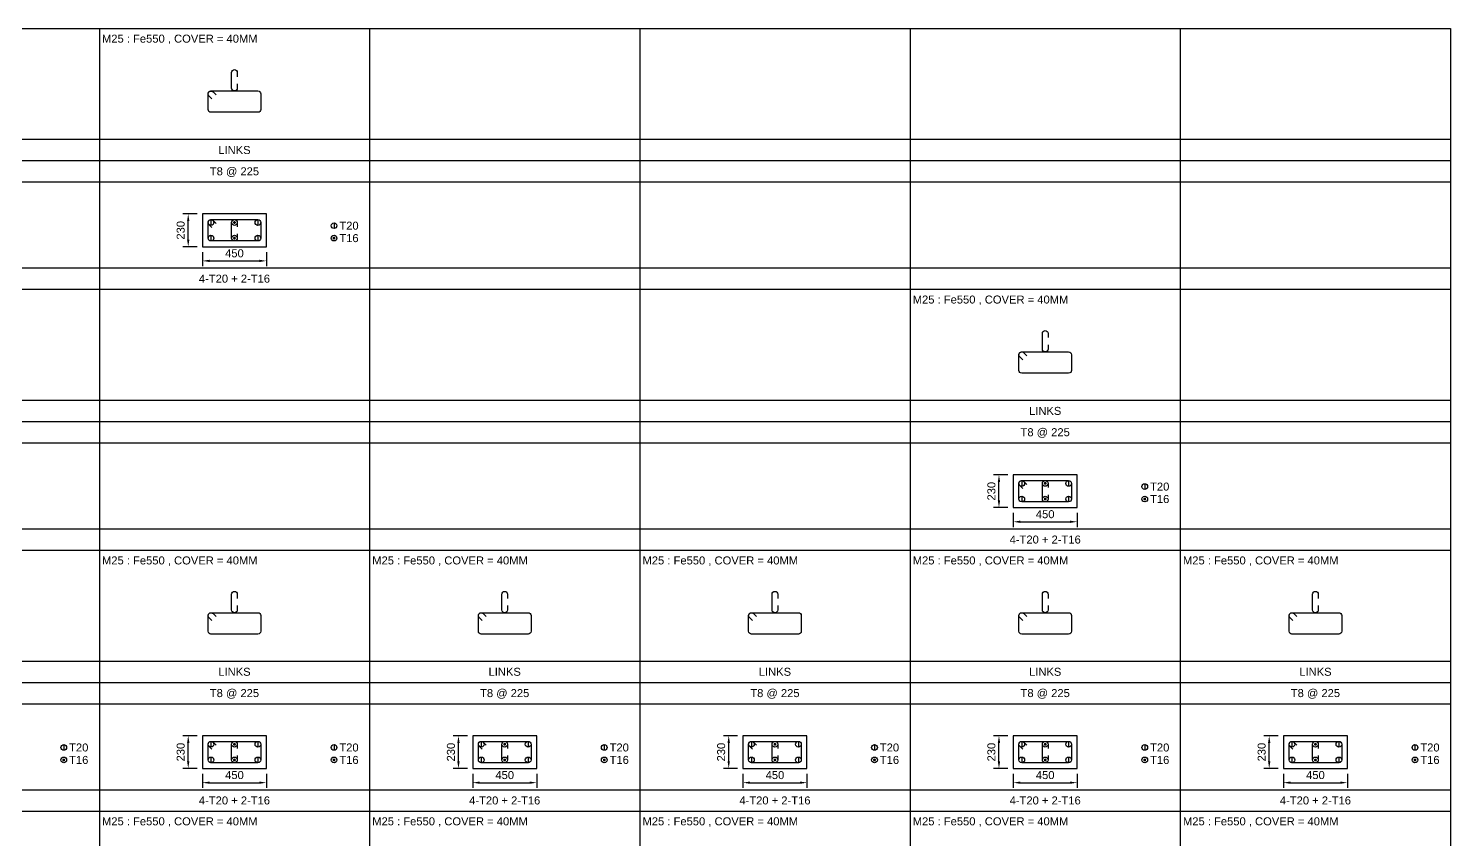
# Model space of a CAD drawing. Header units: inches. Extents: x 0 to 82000, y -1868 to 45240.
# Drawn here: x 42006 to 82000, y 22419 to 45240 of the extents above; entities that cross this region are included whole.
import ezdxf
from ezdxf.enums import TextEntityAlignment as Align

# ---------------------------------------------------------------- set-up
doc = ezdxf.new("R2010")
doc.units = ezdxf.units.IN
doc.header["$MEASUREMENT"] = 0
for name, color, linetype in [('Concrete Line', 2, 'Continuous'), ('Dim', 31, 'Continuous'), ('Link', 225, 'Continuous'), ('Reinforcement', 130, 'Continuous'), ('Schedule Border', 60, 'Continuous'), ('Schedule Line', 60, 'Continuous'), ('Text', 31, 'Continuous')]:
    doc.layers.add(name, color=color, linetype=linetype)
doc.styles.add('SC-COL1', font='SansSerif')
doc.styles.add('SC-COL2', font='SansSerif')
doc.dimstyles.new('ColumnSch', dxfattribs={"dimtxt": 225, "dimasz": 200, "dimexe": 150, "dimexo": 150, "dimgap": 100, "dimtad": 1, "dimtoh": 1, "dimdec": 4, "dimlfac": 0.25, "dimzin": 0, "dimdsep": 46, "dimtxsty": 'SC-COL2', "dimcen": 0.09, "dimclrd": 8, "dimclre": 8, "dimclrt": 31, "dimadec": 0, "dimazin": 0, "dimtfac": 1, "dimtdec": 0, "dimtix": 1, "dimtofl": 0, "dimtmove": 0, "dimatfit": 3, "dimfxl": 1, "dimtolj": 1, "dimtzin": 0, "dimarcsym": 0})

# ---------------------------------------------------------------- blocks, each defined once
blk = doc.blocks.new('*D48')
at = {"color": 8, "linetype": 'ByBlock', "lineweight": -2}
for p, q in [((46900, 24270), (46900, 23870)), ((47100, 24020), (48500, 24020)), ((48700, 24270), (48700, 23870))]:
    blk.add_line(p, q, dxfattribs=at)
at = {"color": 8}
for points in [[(46900, 24020), (47100, 24053), (47100, 23987)], [(48700, 24020), (48500, 23987), (48500, 24053)]]:
    blk.add_solid(points, dxfattribs=at)
at = {"layer": 'DEFPOINTS', "color": 31}
for p in [(46900, 24420), (48700, 24420), (46900, 24020)]:
    blk.add_point(p, dxfattribs=at)
at = {"color": 31, "insert": (47800, 24232), "char_height": 225, "attachment_point": 5, "style": 'SC-COL2'}
blk.add_mtext('\\A1;450', dxfattribs=at)
blk = doc.blocks.new('*D49')
at = {"color": 8, "linetype": 'ByBlock', "lineweight": -2}
for p, q in [((46750, 25340), (46350, 25340)), ((46500, 24620), (46500, 25140)), ((46750, 24420), (46350, 24420))]:
    blk.add_line(p, q, dxfattribs=at)
at = {"color": 8}
for points in [[(46500, 25340), (46533, 25140), (46467, 25140)], [(46500, 24420), (46467, 24620), (46533, 24620)]]:
    blk.add_solid(points, dxfattribs=at)
at = {"layer": 'DEFPOINTS', "color": 31}
for p in [(46900, 25340), (46500, 24420), (46900, 24420)]:
    blk.add_point(p, dxfattribs=at)
at = {"color": 31, "insert": (46288, 24880), "char_height": 225, "attachment_point": 5, "rotation": 90, "style": 'SC-COL2'}
blk.add_mtext('\\A1;230', dxfattribs=at)
blk = doc.blocks.new('*D50')
at = {"color": 8, "linetype": 'ByBlock', "lineweight": -2}
for p, q in [((46900, 38950), (46900, 38550)), ((48700, 38950), (48700, 38550)), ((47100, 38700), (48500, 38700))]:
    blk.add_line(p, q, dxfattribs=at)
at = {"color": 8}
for points in [[(46900, 38700), (47100, 38733), (47100, 38667)], [(48700, 38700), (48500, 38667), (48500, 38733)]]:
    blk.add_solid(points, dxfattribs=at)
at = {"layer": 'DEFPOINTS', "color": 31}
for p in [(46900, 39100), (48700, 39100), (46900, 38700)]:
    blk.add_point(p, dxfattribs=at)
at = {"color": 31, "insert": (47800, 38912), "char_height": 225, "attachment_point": 5, "style": 'SC-COL2'}
blk.add_mtext('\\A1;450', dxfattribs=at)
blk = doc.blocks.new('*D51')
at = {"color": 8, "linetype": 'ByBlock', "lineweight": -2}
for p, q in [((46750, 40020), (46350, 40020)), ((46500, 39300), (46500, 39820)), ((46750, 39100), (46350, 39100))]:
    blk.add_line(p, q, dxfattribs=at)
at = {"color": 8}
for points in [[(46500, 40020), (46533, 39820), (46467, 39820)], [(46500, 39100), (46467, 39300), (46533, 39300)]]:
    blk.add_solid(points, dxfattribs=at)
at = {"layer": 'DEFPOINTS', "color": 31}
for p in [(46900, 40020), (46500, 39100), (46900, 39100)]:
    blk.add_point(p, dxfattribs=at)
at = {"color": 31, "insert": (46288, 39560), "char_height": 225, "attachment_point": 5, "rotation": 90, "style": 'SC-COL2'}
blk.add_mtext('\\A1;230', dxfattribs=at)
blk = doc.blocks.new('*D58')
at = {"color": 8, "linetype": 'ByBlock', "lineweight": -2}
for p, q in [((54500, 24270), (54500, 23870)), ((54700, 24020), (56100, 24020)), ((56300, 24270), (56300, 23870))]:
    blk.add_line(p, q, dxfattribs=at)
at = {"color": 8}
for points in [[(54500, 24020), (54700, 24053), (54700, 23987)], [(56300, 24020), (56100, 23987), (56100, 24053)]]:
    blk.add_solid(points, dxfattribs=at)
at = {"layer": 'DEFPOINTS', "color": 31}
for p in [(54500, 24420), (56300, 24420), (54500, 24020)]:
    blk.add_point(p, dxfattribs=at)
at = {"color": 31, "insert": (55400, 24232), "char_height": 225, "attachment_point": 5, "style": 'SC-COL2'}
blk.add_mtext('\\A1;450', dxfattribs=at)
blk = doc.blocks.new('*D59')
at = {"color": 8, "linetype": 'ByBlock', "lineweight": -2}
for p, q in [((54350, 25340), (53950, 25340)), ((54100, 24620), (54100, 25140)), ((54350, 24420), (53950, 24420))]:
    blk.add_line(p, q, dxfattribs=at)
at = {"color": 8}
for points in [[(54100, 25340), (54133, 25140), (54067, 25140)], [(54100, 24420), (54067, 24620), (54133, 24620)]]:
    blk.add_solid(points, dxfattribs=at)
at = {"layer": 'DEFPOINTS', "color": 31}
for p in [(54500, 25340), (54100, 24420), (54500, 24420)]:
    blk.add_point(p, dxfattribs=at)
at = {"color": 31, "insert": (53888, 24880), "char_height": 225, "attachment_point": 5, "rotation": 90, "style": 'SC-COL2'}
blk.add_mtext('\\A1;230', dxfattribs=at)
blk = doc.blocks.new('*D66')
at = {"color": 8, "linetype": 'ByBlock', "lineweight": -2}
for p, q in [((62100, 24270), (62100, 23870)), ((62300, 24020), (63700, 24020)), ((63900, 24270), (63900, 23870))]:
    blk.add_line(p, q, dxfattribs=at)
at = {"color": 8}
for points in [[(62100, 24020), (62300, 24053), (62300, 23987)], [(63900, 24020), (63700, 23987), (63700, 24053)]]:
    blk.add_solid(points, dxfattribs=at)
at = {"layer": 'DEFPOINTS', "color": 31}
for p in [(62100, 24420), (63900, 24420), (62100, 24020)]:
    blk.add_point(p, dxfattribs=at)
at = {"color": 31, "insert": (63000, 24232), "char_height": 225, "attachment_point": 5, "style": 'SC-COL2'}
blk.add_mtext('\\A1;450', dxfattribs=at)
blk = doc.blocks.new('*D67')
at = {"color": 8, "linetype": 'ByBlock', "lineweight": -2}
for p, q in [((61950, 25340), (61550, 25340)), ((61700, 24620), (61700, 25140)), ((61950, 24420), (61550, 24420))]:
    blk.add_line(p, q, dxfattribs=at)
at = {"color": 8}
for points in [[(61700, 25340), (61733, 25140), (61667, 25140)], [(61700, 24420), (61667, 24620), (61733, 24620)]]:
    blk.add_solid(points, dxfattribs=at)
at = {"layer": 'DEFPOINTS', "color": 31}
for p in [(62100, 25340), (61700, 24420), (62100, 24420)]:
    blk.add_point(p, dxfattribs=at)
at = {"color": 31, "insert": (61488, 24880), "char_height": 225, "attachment_point": 5, "rotation": 90, "style": 'SC-COL2'}
blk.add_mtext('\\A1;230', dxfattribs=at)
blk = doc.blocks.new('*D74')
at = {"color": 8, "linetype": 'ByBlock', "lineweight": -2}
for p, q in [((69700, 24270), (69700, 23870)), ((69900, 24020), (71300, 24020)), ((71500, 24270), (71500, 23870))]:
    blk.add_line(p, q, dxfattribs=at)
at = {"color": 8}
for points in [[(69700, 24020), (69900, 24053), (69900, 23987)], [(71500, 24020), (71300, 23987), (71300, 24053)]]:
    blk.add_solid(points, dxfattribs=at)
at = {"layer": 'DEFPOINTS', "color": 31}
for p in [(69700, 24420), (71500, 24420), (69700, 24020)]:
    blk.add_point(p, dxfattribs=at)
at = {"color": 31, "insert": (70600, 24232), "char_height": 225, "attachment_point": 5, "style": 'SC-COL2'}
blk.add_mtext('\\A1;450', dxfattribs=at)
blk = doc.blocks.new('*D75')
at = {"color": 8, "linetype": 'ByBlock', "lineweight": -2}
for p, q in [((69550, 25340), (69150, 25340)), ((69300, 24620), (69300, 25140)), ((69550, 24420), (69150, 24420))]:
    blk.add_line(p, q, dxfattribs=at)
at = {"color": 8}
for points in [[(69300, 25340), (69333, 25140), (69267, 25140)], [(69300, 24420), (69267, 24620), (69333, 24620)]]:
    blk.add_solid(points, dxfattribs=at)
at = {"layer": 'DEFPOINTS', "color": 31}
for p in [(69700, 25340), (69300, 24420), (69700, 24420)]:
    blk.add_point(p, dxfattribs=at)
at = {"color": 31, "insert": (69088, 24880), "char_height": 225, "attachment_point": 5, "rotation": 90, "style": 'SC-COL2'}
blk.add_mtext('\\A1;230', dxfattribs=at)
blk = doc.blocks.new('*D76')
at = {"color": 8, "linetype": 'ByBlock', "lineweight": -2}
for p, q in [((69700, 31610), (69700, 31210)), ((71500, 31610), (71500, 31210)), ((69900, 31360), (71300, 31360))]:
    blk.add_line(p, q, dxfattribs=at)
at = {"color": 8}
for points in [[(69700, 31360), (69900, 31393), (69900, 31327)], [(71500, 31360), (71300, 31327), (71300, 31393)]]:
    blk.add_solid(points, dxfattribs=at)
at = {"layer": 'DEFPOINTS', "color": 31}
for p in [(69700, 31760), (71500, 31760), (69700, 31360)]:
    blk.add_point(p, dxfattribs=at)
at = {"color": 31, "insert": (70600, 31572), "char_height": 225, "attachment_point": 5, "style": 'SC-COL2'}
blk.add_mtext('\\A1;450', dxfattribs=at)
blk = doc.blocks.new('*D77')
at = {"color": 8, "linetype": 'ByBlock', "lineweight": -2}
for p, q in [((69550, 32680), (69150, 32680)), ((69300, 31960), (69300, 32480)), ((69550, 31760), (69150, 31760))]:
    blk.add_line(p, q, dxfattribs=at)
at = {"color": 8}
for points in [[(69300, 32680), (69333, 32480), (69267, 32480)], [(69300, 31760), (69267, 31960), (69333, 31960)]]:
    blk.add_solid(points, dxfattribs=at)
at = {"layer": 'DEFPOINTS', "color": 31}
for p in [(69700, 32680), (69300, 31760), (69700, 31760)]:
    blk.add_point(p, dxfattribs=at)
at = {"color": 31, "insert": (69088, 32220), "char_height": 225, "attachment_point": 5, "rotation": 90, "style": 'SC-COL2'}
blk.add_mtext('\\A1;230', dxfattribs=at)
blk = doc.blocks.new('*D84')
at = {"color": 8, "linetype": 'ByBlock', "lineweight": -2}
for p, q in [((77300, 24270), (77300, 23870)), ((77500, 24020), (78900, 24020)), ((79100, 24270), (79100, 23870))]:
    blk.add_line(p, q, dxfattribs=at)
at = {"color": 8}
for points in [[(77300, 24020), (77500, 24053), (77500, 23987)], [(79100, 24020), (78900, 23987), (78900, 24053)]]:
    blk.add_solid(points, dxfattribs=at)
at = {"layer": 'DEFPOINTS', "color": 31}
for p in [(77300, 24420), (79100, 24420), (77300, 24020)]:
    blk.add_point(p, dxfattribs=at)
at = {"color": 31, "insert": (78200, 24232), "char_height": 225, "attachment_point": 5, "style": 'SC-COL2'}
blk.add_mtext('\\A1;450', dxfattribs=at)
blk = doc.blocks.new('*D85')
at = {"color": 8, "linetype": 'ByBlock', "lineweight": -2}
for p, q in [((77150, 25340), (76750, 25340)), ((76900, 24620), (76900, 25140)), ((77150, 24420), (76750, 24420))]:
    blk.add_line(p, q, dxfattribs=at)
at = {"color": 8}
for points in [[(76900, 25340), (76933, 25140), (76867, 25140)], [(76900, 24420), (76867, 24620), (76933, 24620)]]:
    blk.add_solid(points, dxfattribs=at)
at = {"layer": 'DEFPOINTS', "color": 31}
for p in [(77300, 25340), (76900, 24420), (77300, 24420)]:
    blk.add_point(p, dxfattribs=at)
at = {"color": 31, "insert": (76688, 24880), "char_height": 225, "attachment_point": 5, "rotation": 90, "style": 'SC-COL2'}
blk.add_mtext('\\A1;230', dxfattribs=at)

msp = doc.modelspace()

# ---------------------------------------------------------------- linework, layer by layer
at = {"layer": 'Concrete Line'}
for points in [[(48700, 40020), (46900, 40020)], [(46900, 40020), (46900, 39100)], [(48700, 39100), (48700, 40020)], [(46900, 39100), (48700, 39100)], [(71500, 32680), (69700, 32680)], [(69700, 32680), (69700, 31760)], [(71500, 31760), (71500, 32680)], [(69700, 31760), (71500, 31760)], [(48700, 25340), (46900, 25340)], [(46900, 25340), (46900, 24420)], [(48700, 24420), (48700, 25340)], [(56300, 25340), (54500, 25340)], [(54500, 25340), (54500, 24420)], [(56300, 24420), (56300, 25340)], [(63900, 25340), (62100, 25340)], [(62100, 25340), (62100, 24420)], [(63900, 24420), (63900, 25340)], [(71500, 25340), (69700, 25340)], [(69700, 25340), (69700, 24420)], [(71500, 24420), (71500, 25340)], [(79100, 25340), (77300, 25340)], [(77300, 25340), (77300, 24420)], [(79100, 24420), (79100, 25340)], [(46900, 24420), (48700, 24420)], [(54500, 24420), (56300, 24420)], [(62100, 24420), (63900, 24420)], [(69700, 24420), (71500, 24420)], [(77300, 24420), (79100, 24420)]]:
    msp.add_lwpolyline(points, dxfattribs=at)
at = {"layer": 'Link'}
for points in [[(47880, 43680), (47880, 43560, -1), (47720, 43560), (47720, 44000, -1), (47880, 44000), (47880, 43880)], [(47168.28401, 43258.57859), (47083.43135, 43343.43156, -0.6681779738), (47140, 43480), (48460, 43480, -0.4142135624), (48540, 43400), (48540, 42960, -0.4142135624), (48460, 42880), (47140, 42880, -0.4142135624), (47060, 42960), (47060, 43400, -0.6681793021), (47196.56865, 43456.56844), (47281.4213, 43371.71547)], [(47168.28401, 39638.57859), (47083.43135, 39723.43156, -0.6681779738), (47140, 39860), (48460, 39860, -0.4142135624), (48540, 39780), (48540, 39340, -0.4142135624), (48460, 39260), (47140, 39260, -0.4142135624), (47060, 39340), (47060, 39780, -0.6681793021), (47196.56865, 39836.56844), (47281.4213, 39751.71547)], [(47880, 39460), (47880, 39340, -1), (47720, 39340), (47720, 39780, -1), (47880, 39780), (47880, 39660)], [(70680, 36340), (70680, 36220, -1), (70520, 36220), (70520, 36660, -1), (70680, 36660), (70680, 36540)], [(69968.28401, 35918.57859), (69883.43135, 36003.43156, -0.6681779738), (69940, 36140), (71260, 36140, -0.4142135624), (71340, 36060), (71340, 35620, -0.4142135624), (71260, 35540), (69940, 35540, -0.4142135624), (69860, 35620), (69860, 36060, -0.6681793021), (69996.56865, 36116.56844), (70081.4213, 36031.71547)], [(69968.28401, 32298.57859), (69883.43135, 32383.43156, -0.6681779738), (69940, 32520), (71260, 32520, -0.4142135624), (71340, 32440), (71340, 32000, -0.4142135624), (71260, 31920), (69940, 31920, -0.4142135624), (69860, 32000), (69860, 32440, -0.6681793021), (69996.56865, 32496.56844), (70081.4213, 32411.71547)], [(70680, 32120), (70680, 32000, -1), (70520, 32000), (70520, 32440, -1), (70680, 32440), (70680, 32320)], [(47880, 29000), (47880, 28880, -1), (47720, 28880), (47720, 29320, -1), (47880, 29320), (47880, 29200)], [(55480, 29000), (55480, 28880, -1), (55320, 28880), (55320, 29320, -1), (55480, 29320), (55480, 29200)], [(63080, 29000), (63080, 28880, -1), (62920, 28880), (62920, 29320, -1), (63080, 29320), (63080, 29200)], [(70680, 29000), (70680, 28880, -1), (70520, 28880), (70520, 29320, -1), (70680, 29320), (70680, 29200)], [(78280, 29000), (78280, 28880, -1), (78120, 28880), (78120, 29320, -1), (78280, 29320), (78280, 29200)], [(47168.28401, 28578.57859), (47083.43135, 28663.43156, -0.6681779738), (47140, 28800), (48460, 28800, -0.4142135624), (48540, 28720), (48540, 28280, -0.4142135624), (48460, 28200), (47140, 28200, -0.4142135624), (47060, 28280), (47060, 28720, -0.6681793021), (47196.56865, 28776.56844), (47281.4213, 28691.71547)], [(54768.28401, 28578.57859), (54683.43135, 28663.43156, -0.6681779738), (54740, 28800), (56060, 28800, -0.4142135624), (56140, 28720), (56140, 28280, -0.4142135624), (56060, 28200), (54740, 28200, -0.4142135624), (54660, 28280), (54660, 28720, -0.6681793021), (54796.56865, 28776.56844), (54881.4213, 28691.71547)], [(62368.28401, 28578.57859), (62283.43135, 28663.43156, -0.6681779738), (62340, 28800), (63660, 28800, -0.4142135624), (63740, 28720), (63740, 28280, -0.4142135624), (63660, 28200), (62340, 28200, -0.4142135624), (62260, 28280), (62260, 28720, -0.6681793021), (62396.56865, 28776.56844), (62481.4213, 28691.71547)], [(69968.28401, 28578.57859), (69883.43135, 28663.43156, -0.6681779738), (69940, 28800), (71260, 28800, -0.4142135624), (71340, 28720), (71340, 28280, -0.4142135624), (71260, 28200), (69940, 28200, -0.4142135624), (69860, 28280), (69860, 28720, -0.6681793021), (69996.56865, 28776.56844), (70081.4213, 28691.71547)], [(77568.28401, 28578.57859), (77483.43135, 28663.43156, -0.6681779738), (77540, 28800), (78860, 28800, -0.4142135624), (78940, 28720), (78940, 28280, -0.4142135624), (78860, 28200), (77540, 28200, -0.4142135624), (77460, 28280), (77460, 28720, -0.6681793021), (77596.56865, 28776.56844), (77681.4213, 28691.71547)], [(47168.28401, 24958.57859), (47083.43135, 25043.43156, -0.6681779738), (47140, 25180), (48460, 25180, -0.4142135624), (48540, 25100), (48540, 24660, -0.4142135624), (48460, 24580), (47140, 24580, -0.4142135624), (47060, 24660), (47060, 25100, -0.6681793021), (47196.56865, 25156.56844), (47281.4213, 25071.71547)], [(47880, 24780), (47880, 24660, -1), (47720, 24660), (47720, 25100, -1), (47880, 25100), (47880, 24980)], [(54768.28401, 24958.57859), (54683.43135, 25043.43156, -0.6681779738), (54740, 25180), (56060, 25180, -0.4142135624), (56140, 25100), (56140, 24660, -0.4142135624), (56060, 24580), (54740, 24580, -0.4142135624), (54660, 24660), (54660, 25100, -0.6681793021), (54796.56865, 25156.56844), (54881.4213, 25071.71547)], [(55480, 24780), (55480, 24660, -1), (55320, 24660), (55320, 25100, -1), (55480, 25100), (55480, 24980)], [(62368.28401, 24958.57859), (62283.43135, 25043.43156, -0.6681779738), (62340, 25180), (63660, 25180, -0.4142135624), (63740, 25100), (63740, 24660, -0.4142135624), (63660, 24580), (62340, 24580, -0.4142135624), (62260, 24660), (62260, 25100, -0.6681793021), (62396.56865, 25156.56844), (62481.4213, 25071.71547)], [(63080, 24780), (63080, 24660, -1), (62920, 24660), (62920, 25100, -1), (63080, 25100), (63080, 24980)], [(69968.28401, 24958.57859), (69883.43135, 25043.43156, -0.6681779738), (69940, 25180), (71260, 25180, -0.4142135624), (71340, 25100), (71340, 24660, -0.4142135624), (71260, 24580), (69940, 24580, -0.4142135624), (69860, 24660), (69860, 25100, -0.6681793021), (69996.56865, 25156.56844), (70081.4213, 25071.71547)], [(70680, 24780), (70680, 24660, -1), (70520, 24660), (70520, 25100, -1), (70680, 25100), (70680, 24980)], [(77568.28401, 24958.57859), (77483.43135, 25043.43156, -0.6681779738), (77540, 25180), (78860, 25180, -0.4142135624), (78940, 25100), (78940, 24660, -0.4142135624), (78860, 24580), (77540, 24580, -0.4142135624), (77460, 24660), (77460, 25100, -0.6681793021), (77596.56865, 25156.56844), (77681.4213, 25071.71547)], [(78280, 24780), (78280, 24660, -1), (78120, 24660), (78120, 25100, -1), (78280, 25100), (78280, 24980)]]:
    msp.add_lwpolyline(points, format="xyb", dxfattribs=at)
at = {"layer": 'Reinforcement', "color": 130}
for points in [[(47140, 39860), (47140, 39700)], [(48460, 39860), (48460, 39700)], [(50600, 39770), (50600, 39610)], [(47140, 39420), (47140, 39260)], [(48460, 39420), (48460, 39260)], [(69940, 32520), (69940, 32360)], [(71260, 32520), (71260, 32360)], [(73400, 32430), (73400, 32270)], [(69940, 32080), (69940, 31920)], [(71260, 32080), (71260, 31920)], [(43000, 25090), (43000, 24930)], [(47140, 25180), (47140, 25020)], [(48460, 25180), (48460, 25020)], [(50600, 25090), (50600, 24930)], [(54740, 25180), (54740, 25020)], [(56060, 25180), (56060, 25020)], [(58200, 25090), (58200, 24930)], [(62340, 25180), (62340, 25020)], [(63660, 25180), (63660, 25020)], [(65800, 25090), (65800, 24930)], [(69940, 25180), (69940, 25020)], [(71260, 25180), (71260, 25020)], [(73400, 25090), (73400, 24930)], [(77540, 25180), (77540, 25020)], [(78860, 25180), (78860, 25020)], [(81000, 25090), (81000, 24930)], [(47140, 24740), (47140, 24580)], [(48460, 24740), (48460, 24580)], [(54740, 24740), (54740, 24580)], [(56060, 24740), (56060, 24580)], [(62340, 24740), (62340, 24580)], [(63660, 24740), (63660, 24580)], [(69940, 24740), (69940, 24580)], [(71260, 24740), (71260, 24580)], [(77540, 24740), (77540, 24580)], [(78860, 24740), (78860, 24580)]]:
    msp.add_lwpolyline(points, dxfattribs=at)
at = {"layer": 'Reinforcement', "color": 130, "const_width": 40}
for points in [[(47780, 39780, 1), (47820, 39780, 1)], [(47780, 39340, 1), (47820, 39340, 1)], [(50580, 39340, 1), (50620, 39340, 1)], [(70580, 32440, 1), (70620, 32440, 1)], [(70580, 32000, 1), (70620, 32000, 1)], [(73380, 32000, 1), (73420, 32000, 1)], [(47780, 25100, 1), (47820, 25100, 1)], [(55380, 25100, 1), (55420, 25100, 1)], [(62980, 25100, 1), (63020, 25100, 1)], [(70580, 25100, 1), (70620, 25100, 1)], [(78180, 25100, 1), (78220, 25100, 1)], [(42980, 24660, 1), (43020, 24660, 1)], [(47780, 24660, 1), (47820, 24660, 1)], [(50580, 24660, 1), (50620, 24660, 1)], [(55380, 24660, 1), (55420, 24660, 1)], [(58180, 24660, 1), (58220, 24660, 1)], [(62980, 24660, 1), (63020, 24660, 1)], [(65780, 24660, 1), (65820, 24660, 1)], [(70580, 24660, 1), (70620, 24660, 1)], [(73380, 24660, 1), (73420, 24660, 1)], [(78180, 24660, 1), (78220, 24660, 1)], [(80980, 24660, 1), (81020, 24660, 1)]]:
    msp.add_lwpolyline(points, format="xyb", close=True, dxfattribs=at)
at = {"layer": 'Reinforcement', "color": 130}
for centre in [(47140, 39780), (47800, 39780), (48460, 39780), (50600, 39690), (47140, 39340), (47800, 39340), (48460, 39340), (50600, 39340), (69940, 32440), (70600, 32440), (71260, 32440), (73400, 32350), (69940, 32000), (70600, 32000), (71260, 32000), (73400, 32000), (43000, 25010), (47140, 25100), (47800, 25100), (48460, 25100), (50600, 25010), (54740, 25100), (55400, 25100), (56060, 25100), (58200, 25010), (62340, 25100), (63000, 25100), (63660, 25100), (65800, 25010), (69940, 25100), (70600, 25100), (71260, 25100), (73400, 25010), (77540, 25100), (78200, 25100), (78860, 25100), (81000, 25010), (43000, 24660), (47140, 24660), (47800, 24660), (48460, 24660), (50600, 24660), (54740, 24660), (55400, 24660), (56060, 24660), (58200, 24660), (62340, 24660), (63000, 24660), (63660, 24660), (65800, 24660), (69940, 24660), (70600, 24660), (71260, 24660), (73400, 24660), (77540, 24660), (78200, 24660), (78860, 24660), (81000, 24660)]:
    msp.add_circle(centre, 80, dxfattribs=at)
at = {"layer": 'Schedule Border'}
for p, q in [((0, 45240), (82000, 45240)), ((82000, 45240), (82000, 0)), ((0, 37900), (82000, 37900)), ((0, 30560), (82000, 30560)), ((0, 23220), (82000, 23220))]:
    msp.add_line(p, q, dxfattribs=at)
at = {"layer": 'Schedule Line'}
for p, q in [((44000, 45240), (44000, 0)), ((51600, 45240), (51600, 0)), ((59200, 45240), (59200, 0)), ((66800, 45240), (66800, 0)), ((74400, 45240), (74400, 0)), ((6000, 42120), (82000, 42120)), ((6000, 41520), (82000, 41520)), ((6000, 40920), (82000, 40920)), ((6000, 38500), (82000, 38500)), ((6000, 34780), (82000, 34780)), ((6000, 34180), (82000, 34180)), ((6000, 33580), (82000, 33580)), ((6000, 31160), (82000, 31160)), ((6000, 27440), (82000, 27440)), ((6000, 26840), (82000, 26840)), ((6000, 26240), (82000, 26240)), ((6000, 23820), (82000, 23820))]:
    msp.add_line(p, q, dxfattribs=at)

# ---------------------------------------------------------------- texts
at = {"layer": 'Text', "style": 'SC-COL1'}
for p in [(44075, 44840), (66875, 37500), (44075, 30160), (51675, 30160), (59275, 30160), (66875, 30160), (74475, 30160), (44075, 22820), (51675, 22820), (59275, 22820), (66875, 22820), (74475, 22820)]:
    msp.add_text('M25 : Fe550 , COVER = 40MM', height=225, dxfattribs=at).set_placement(p)
for s, p in [('LINKS', (47800, 41820)), ('T8 @ 225', (47800, 41220)), ('4-T20 + 2-T16', (47800, 38200)), ('LINKS', (70600, 34480)), ('T8 @ 225', (70600, 33880)), ('4-T20 + 2-T16', (70600, 30860)), ('LINKS', (47800, 27140)), ('LINKS', (55400, 27140)), ('LINKS', (63000, 27140)), ('LINKS', (70600, 27140)), ('LINKS', (78200, 27140)), ('T8 @ 225', (47800, 26540)), ('T8 @ 225', (55400, 26540)), ('T8 @ 225', (63000, 26540)), ('T8 @ 225', (70600, 26540)), ('T8 @ 225', (78200, 26540)), ('4-T20 + 2-T16', (47800, 23520)), ('4-T20 + 2-T16', (55400, 23520)), ('4-T20 + 2-T16', (63000, 23520)), ('4-T20 + 2-T16', (70600, 23520)), ('4-T20 + 2-T16', (78200, 23520))]:
    msp.add_text(s, height=225, dxfattribs=at).set_placement(p, align=Align.MIDDLE_CENTER)
for s, p in [('T20', (50750, 39690)), ('T16', (50750, 39340)), ('T20', (73550, 32350)), ('T16', (73550, 32000)), ('T20', (43150, 25010)), ('T20', (50750, 25010)), ('T20', (58350, 25010)), ('T20', (65950, 25010)), ('T20', (73550, 25010)), ('T20', (81150, 25010)), ('T16', (43150, 24660)), ('T16', (50750, 24660)), ('T16', (58350, 24660)), ('T16', (65950, 24660)), ('T16', (73550, 24660)), ('T16', (81150, 24660))]:
    msp.add_text(s, height=225, dxfattribs=at).set_placement(p, align=Align.MIDDLE_LEFT)

# ---------------------------------------------------------------- dimensions: what is measured, and where the dimension line sits
at = {"layer": 'Dim'}
for p1, p2, distance, text, picture, middle in [((46900, 39100), (46900, 40020), 400, '230', '*D51', (46500, 39560)), ((46900, 39100), (48700, 39100), -400, '450', '*D50', (47800, 38700)), ((69700, 31760), (69700, 32680), 400, '230', '*D77', (69300, 32220)), ((69700, 31760), (71500, 31760), -400, '450', '*D76', (70600, 31360)), ((46900, 24420), (46900, 25340), 400, '230', '*D49', (46500, 24880)), ((54500, 24420), (54500, 25340), 400, '230', '*D59', (54100, 24880)), ((62100, 24420), (62100, 25340), 400, '230', '*D67', (61700, 24880)), ((69700, 24420), (69700, 25340), 400, '230', '*D75', (69300, 24880)), ((77300, 24420), (77300, 25340), 400, '230', '*D85', (76900, 24880)), ((46900, 24420), (48700, 24420), -400, '450', '*D48', (47800, 24020)), ((54500, 24420), (56300, 24420), -400, '450', '*D58', (55400, 24020)), ((62100, 24420), (63900, 24420), -400, '450', '*D66', (63000, 24020)), ((69700, 24420), (71500, 24420), -400, '450', '*D74', (70600, 24020)), ((77300, 24420), (79100, 24420), -400, '450', '*D84', (78200, 24020))]:
    dim = msp.add_aligned_dim(p1=p1, p2=p2, distance=distance, text=text, dimstyle='ColumnSch', override={"dimtofl": 1}, dxfattribs=at)
    dim.commit()
    dim.dimension.update_dxf_attribs({"geometry": picture, "text_midpoint": middle})

doc.saveas('drawing.dxf')
